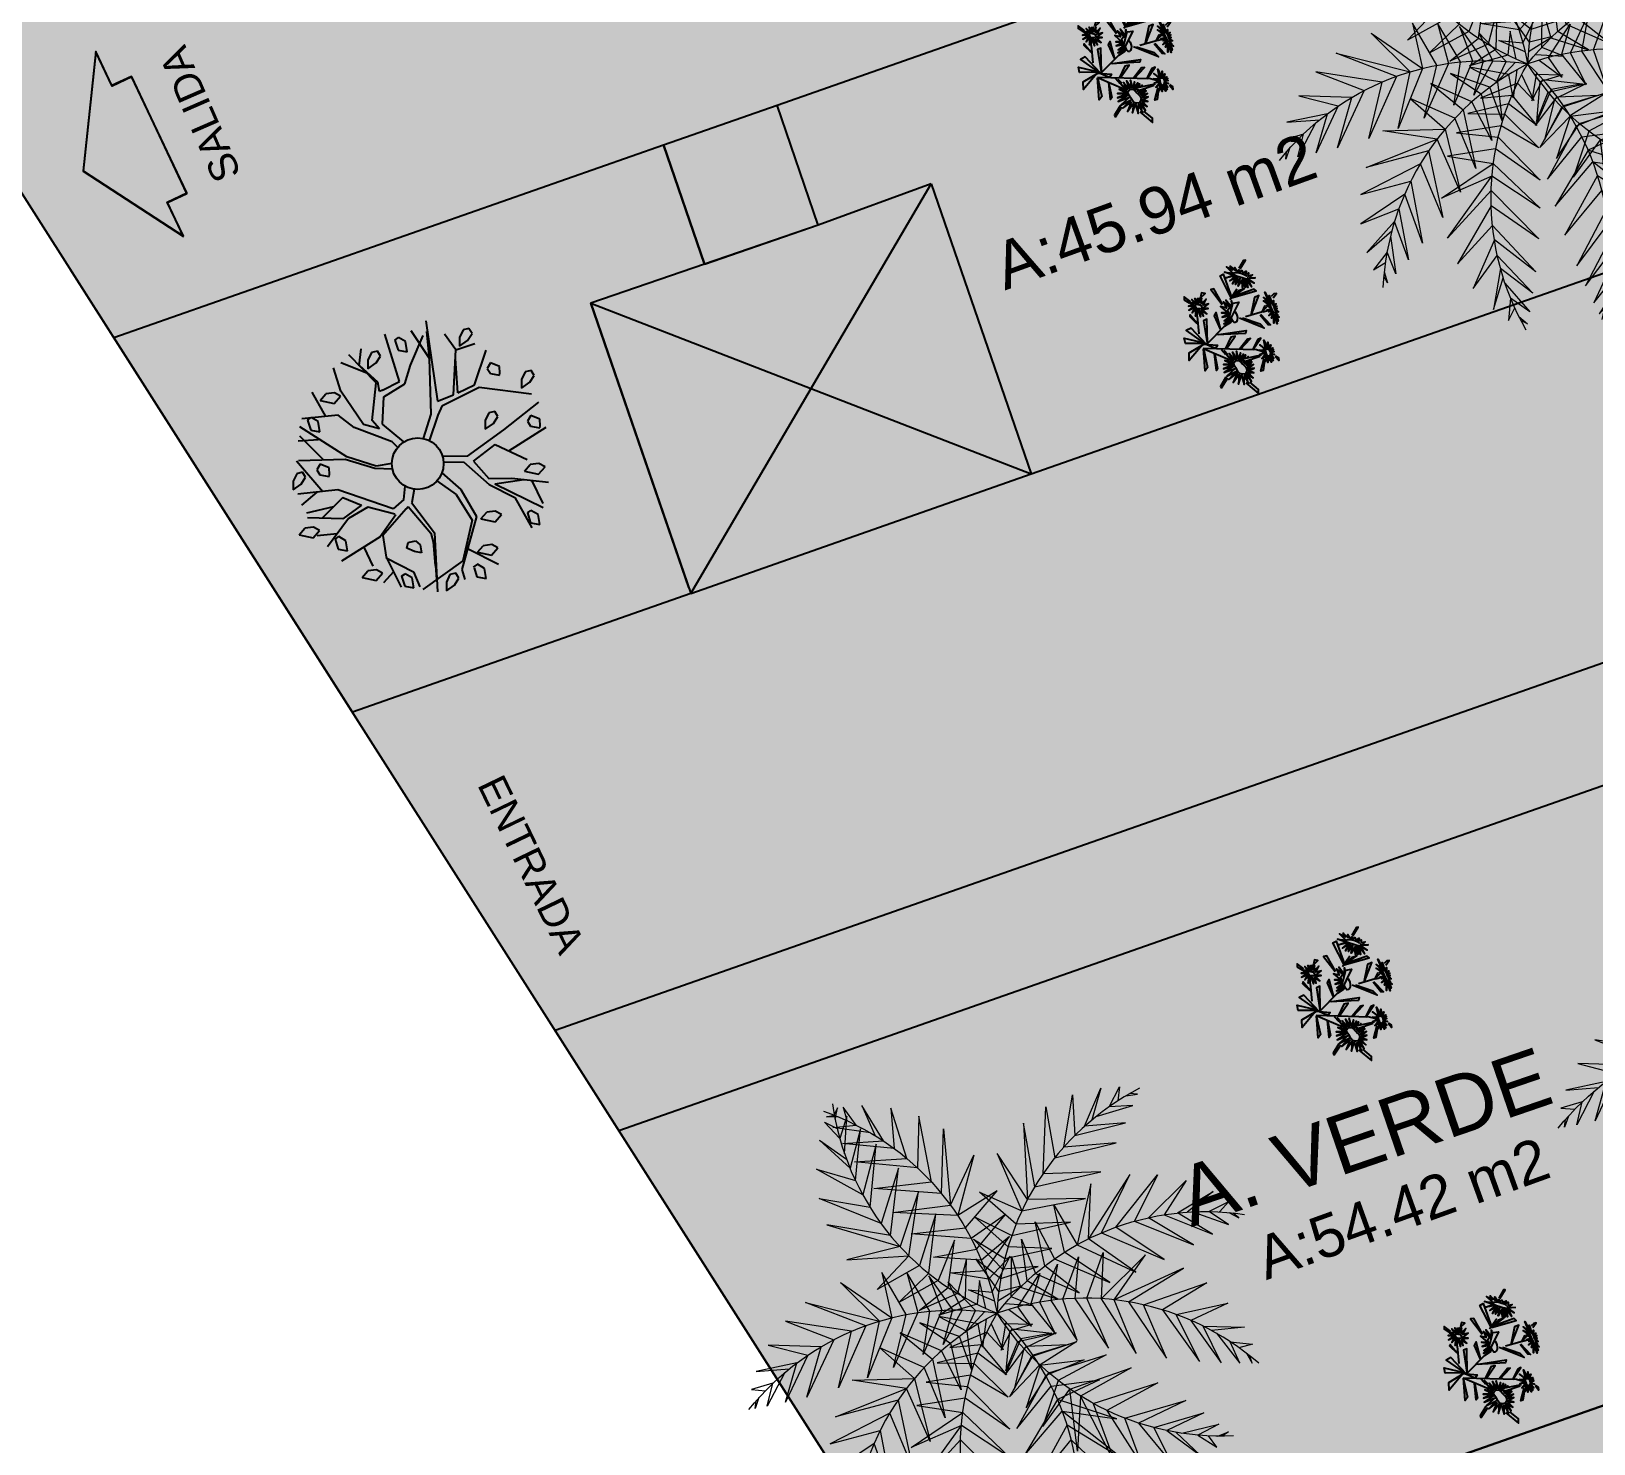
# Model space of a CAD drawing. Header units: millimetres. Extents: x 603733 to 1211550, y 1310999 to 2622648.
# Drawn here: x 605826.96 to 605839.96, y 1311083.47 to 1311095.22 of the extents above; entities that cross this region are included whole.
import ezdxf

# ---------------------------------------------------------------- set-up
doc = ezdxf.new("R2010")
doc.units = ezdxf.units.MM
for name, color, linetype in [('ANDENES-TITO', 2, 'Continuous'), ('ARBOLES', 102, 'Continuous'), ('FLORES', 7, 'Continuous'), ('MUEBLES', 1, 'Continuous'), ('PALME-1', 82, 'Continuous'), ('Q01 - CALLES', 127, 'Continuous')]:
    doc.layers.add(name, color=color, linetype=linetype)
doc.styles.add('B', font='arial.ttf', dxfattribs={"height": 0.0254})
doc.styles.get("Standard").update_dxf_attribs({"font": 'arial.ttf'})

# ---------------------------------------------------------------- blocks, each defined once
blk = doc.blocks.new('A$C48C97B70')
at = {"layer": 'PALME-1', "lineweight": 5}
for p, q in [((2.072, 6.54), (2.171, 6.533)), ((2.216, 6.497), (2.072, 6.54)), ((2.315, 6.6), (2.309, 6.418)), ((2.41, 6.325), (2.315, 6.6)), ((2.552, 6.547), (2.605, 6.122)), ((2.687, 6.026), (2.552, 6.547)), ((2.109, 6.384), (2.41, 6.325)), ((2.556, 6.176), (2.109, 6.384)), ((2.903, 6.407), (2.793, 5.89)), ((2.912, 5.72), (2.903, 6.407)), ((2.171, 6.148), (2.687, 6.026)), ((2.793, 5.89), (2.171, 6.148)), ((3.221, 6.198), (3.009, 5.561)), ((3.129, 5.334), (3.221, 6.198)), ((3.21, 5.152), (3.477, 5.948)), ((3.477, 5.948), (3.277, 4.976)), ((2.251, 5.877), (2.912, 5.72)), ((3.009, 5.561), (2.251, 5.877)), ((3.277, 4.976), (3.756, 5.506)), ((3.756, 5.506), (3.328, 4.818)), ((2.388, 5.472), (3.129, 5.334)), ((3.21, 5.152), (2.388, 5.472)), ((2.535, 5.1), (3.277, 4.976)), ((3.328, 4.818), (2.535, 5.1)), ((3.909, 4.977), (3.328, 4.818)), ((3.377, 4.635), (3.909, 4.977)), ((2.683, 4.767), (3.377, 4.635)), ((3.409, 4.484), (2.683, 4.767)), ((5.099, 4.709), (4.7, 4.004)), ((4.863, 4.035), (5.099, 4.709)), ((5.621, 4.675), (4.863, 4.035)), ((5.049, 4.06), (5.621, 4.675)), ((3.925, 4.65), (3.409, 4.484)), ((3.435, 4.33), (3.925, 4.65)), ((4.516, 3.959), (4.561, 4.59)), ((4.561, 4.59), (4.7, 4.004)), ((5.248, 4.076), (5.963, 4.571)), ((5.963, 4.571), (5.505, 4.079)), ((1.109, 4.315), (1.959, 3.803)), ((1.771, 3.798), (1.109, 4.315)), ((1.619, 4.431), (2.125, 3.798)), ((1.959, 3.803), (1.619, 4.431)), ((2.169, 4.399), (2.125, 3.798)), ((2.314, 3.783), (2.169, 4.399)), ((2.483, 4.305), (2.467, 3.763)), ((2.621, 3.736), (2.483, 4.305)), ((2.871, 4.392), (3.435, 4.33)), ((3.454, 4.176), (2.871, 4.392)), ((3.893, 4.364), (3.454, 4.176)), ((3.464, 4.032), (3.893, 4.364)), ((3.945, 3.747), (4.03, 4.282)), ((4.03, 4.282), (4.076, 3.806)), ((4.221, 3.864), (4.266, 4.448)), ((4.266, 4.448), (4.368, 3.915)), ((5.691, 4.07), (6.298, 4.391)), ((6.298, 4.391), (5.897, 4.047)), ((0.788, 4.157), (1.318, 3.745)), ((1.572, 3.782), (0.788, 4.157)), ((2.742, 4.179), (2.773, 3.702)), ((2.911, 3.665), (2.742, 4.179)), ((3.012, 4.138), (3.464, 4.032)), ((3.469, 3.911), (3.012, 4.138)), ((3.468, 3.739), (3.827, 4.113)), ((3.827, 4.113), (3.469, 3.911)), ((3.685, 3.61), (3.842, 4.104)), ((3.842, 4.104), (3.836, 3.693)), ((5.049, 4.06), (5.724, 3.492)), ((5.724, 3.492), (5.248, 4.076)), ((5.505, 4.079), (6.145, 3.565)), ((6.145, 3.565), (5.691, 4.07)), ((6.068, 4.019), (6.59, 4.15)), ((6.59, 4.15), (6.19, 3.993)), ((0.485, 3.926), (0.936, 3.651)), ((1.136, 3.706), (0.485, 3.926)), ((2.956, 4.034), (3.027, 3.628)), ((3.19, 3.57), (2.956, 4.034)), ((3.181, 3.857), (3.468, 3.739)), ((3.462, 3.617), (3.181, 3.857)), ((4.544, 3.399), (4.221, 3.864)), ((4.368, 3.915), (4.964, 3.413)), ((4.964, 3.413), (4.516, 3.959)), ((4.7, 4.004), (5.327, 3.442)), ((5.327, 3.442), (4.863, 4.035)), ((5.897, 4.047), (6.422, 3.625)), ((6.422, 3.625), (6.068, 4.019)), ((6.261, 3.976), (6.658, 3.683)), ((6.462, 3.919), (6.749, 3.967)), ((6.658, 3.683), (6.462, 3.919)), ((6.749, 3.967), (6.592, 3.874)), ((1.318, 3.745), (0.768, 3.135)), ((0.768, 3.135), (1.136, 3.706)), ((1.771, 3.798), (1.195, 3.13)), ((1.195, 3.13), (1.572, 3.782)), ((1.595, 3.144), (1.959, 3.803)), ((2.125, 3.798), (1.595, 3.144)), ((1.958, 3.173), (2.314, 3.783)), ((2.467, 3.763), (1.958, 3.173)), ((2.375, 3.225), (2.621, 3.736)), ((2.773, 3.702), (2.375, 3.225)), ((2.661, 3.273), (2.911, 3.665)), ((3.836, 3.693), (4.254, 3.401)), ((4.254, 3.401), (3.945, 3.747)), ((4.076, 3.806), (4.544, 3.399)), ((6.706, 3.831), (6.813, 3.725)), ((6.813, 3.725), (6.759, 3.809)), ((0.236, 3.642), (0.655, 3.551)), ((0.772, 3.596), (0.236, 3.642)), ((0.588, 3.523), (0.242, 3.171)), ((0.936, 3.651), (0.485, 3.15)), ((0.485, 3.15), (0.772, 3.596)), ((3.027, 3.628), (2.661, 3.273)), ((2.982, 3.339), (3.19, 3.57)), ((3.302, 3.524), (2.982, 3.339)), ((3.581, 3.546), (3.927, 3.415)), ((3.927, 3.415), (3.685, 3.61)), ((0.172, 3.309), (0.083, 3.188)), ((0.083, 3.188), (0.123, 3.278)), ((0.108, 3.437), (0.277, 3.37)), ((0.398, 3.434), (0.108, 3.437)), ((0.242, 3.171), (0.398, 3.434)), ((3.248, 3.258), (2.731, 3.212)), ((3.387, 2.981), (3.248, 3.258)), ((3.333, 3.347), (3.387, 2.981)), ((3.494, 3.304), (3.845, 3.186)), ((2.517, 3.065), (2.973, 2.919)), ((3.058, 3.034), (2.517, 3.065)), ((2.731, 3.212), (3.134, 3.129)), ((3.134, 3.129), (3.331, 2.658)), ((3.534, 3.189), (3.34, 2.708)), ((3.845, 3.186), (3.534, 3.189)), ((2.305, 2.87), (2.804, 2.657)), ((2.885, 2.79), (2.305, 2.87)), ((2.973, 2.919), (3.27, 2.374)), ((3.331, 2.658), (3.058, 3.034)), ((3.34, 2.708), (3.598, 3.029)), ((3.647, 2.918), (3.373, 2.451)), ((3.598, 3.029), (4.106, 2.989)), ((4.106, 2.989), (3.647, 2.918)), ((2.804, 2.657), (3.166, 1.967)), ((3.27, 2.374), (2.885, 2.79)), ((3.373, 2.451), (3.71, 2.789)), ((3.785, 2.652), (3.45, 2.173)), ((3.71, 2.789), (4.331, 2.805)), ((4.331, 2.805), (3.785, 2.652)), ((2.103, 2.613), (2.646, 2.352)), ((2.729, 2.522), (2.103, 2.613)), ((3.166, 1.967), (2.729, 2.522)), ((3.45, 2.173), (3.866, 2.519)), ((3.866, 2.519), (4.646, 2.527)), ((4.646, 2.527), (3.953, 2.391)), ((1.871, 2.113), (2.646, 2.352)), ((2.646, 2.352), (3.06, 1.619)), ((3.953, 2.391), (3.586, 1.876)), ((3.586, 1.876), (4.066, 2.239)), ((3.926, 1.441), (4.066, 2.239)), ((4.066, 2.239), (4.908, 2.274)), ((4.908, 2.274), (4.172, 2.112)), ((1.792, 1.596), (2.581, 2.199)), ((2.581, 2.199), (1.871, 2.113)), ((3.06, 1.619), (2.581, 2.199)), ((4.172, 2.112), (3.926, 1.441)), ((4.35, 1.136), (4.172, 2.112)), ((2.516, 2.023), (1.792, 1.596)), ((2.457, 1.832), (1.821, 1.24)), ((2.926, 1.242), (2.457, 1.832)), ((2.516, 2.023), (2.926, 1.242)), ((4.3, 1.974), (5.183, 1.983)), ((4.3, 1.974), (4.35, 1.136)), ((5.183, 1.983), (4.444, 1.835)), ((4.444, 1.835), (4.68, 0.999)), ((4.68, 0.999), (4.639, 1.669)), ((4.639, 1.669), (5.461, 1.659)), ((5.461, 1.659), (4.789, 1.558)), ((1.821, 1.24), (2.399, 1.582)), ((2.399, 1.582), (2.764, 0.846)), ((4.789, 1.558), (5.053, 0.924)), ((5.053, 0.924), (4.963, 1.444)), ((4.963, 1.444), (5.636, 1.437)), ((5.636, 1.437), (5.112, 1.358)), ((2.369, 1.398), (1.925, 0.874)), ((2.764, 0.846), (2.369, 1.398)), ((5.112, 1.358), (5.431, 0.925)), ((5.431, 0.925), (5.223, 1.3)), ((5.289, 1.268), (5.782, 1.241)), ((5.782, 1.241), (5.48, 1.184)), ((1.925, 0.874), (2.347, 1.192)), ((2.338, 1.019), (2.097, 0.538)), ((2.647, 0.589), (2.338, 1.019)), ((2.347, 1.192), (2.647, 0.589)), ((5.48, 1.184), (5.67, 0.964)), ((5.67, 0.964), (5.609, 1.136)), ((5.724, 1.097), (5.874, 1.11)), ((5.874, 1.11), (5.78, 1.08)), ((2.097, 0.538), (2.337, 0.894)), ((2.338, 0.821), (2.539, 0.37)), ((2.351, 0.612), (2.242, 0.343)), ((2.539, 0.37), (2.351, 0.612)), ((2.242, 0.343), (2.366, 0.476)), ((2.384, 0.355), (2.464, 0.229)), ((2.464, 0.229), (2.394, 0.298))]:
    blk.add_line(p, q, dxfattribs=at)
for points in [[(2.17, 6.478), (2.241, 6.61), (2.176, 6.535)], [(2.155, 6.219), (2.027, 6.48), (2.16, 6.356)], [(2.156, 6.01), (2.325, 6.474), (2.155, 6.219)], [(2.17, 5.812), (1.897, 6.276), (2.16, 5.937)], [(2.191, 5.641), (2.448, 6.263), (2.17, 5.812)], [(2.227, 5.436), (1.748, 5.928), (2.191, 5.641)], [(2.271, 5.255), (2.584, 6.015), (2.227, 5.436)], [(4.907, 5.267), (5.211, 5.884), (5.087, 5.37)], [(4.393, 4.884), (4.496, 5.717), (4.256, 4.754)], [(4.545, 5.014), (4.834, 5.833), (4.75, 5.166)], [(5.242, 5.447), (5.588, 5.859), (5.357, 5.498)], [(5.621, 5.597), (5.824, 5.804), (5.752, 5.637)], [(5.87, 5.669), (6.018, 5.646), (5.926, 5.682)], [(2.346, 5.01), (1.67, 5.556), (2.271, 5.255)], [(2.418, 4.824), (2.773, 5.631), (2.346, 5.01)], [(5.424, 5.526), (5.918, 5.521), (5.621, 5.597)], [(4.256, 4.754), (4.053, 5.439), (4.142, 4.634)], [(5.087, 5.37), (5.76, 5.335), (5.242, 5.447)], [(2.418, 4.824), (1.666, 5.198), (2.495, 4.652)], [(2.57, 4.504), (2.932, 5.265), (2.495, 4.652)], [(4.75, 5.166), (5.571, 5.125), (4.907, 5.267)], [(2.749, 4.211), (3.062, 4.925), (2.665, 4.34)], [(4.019, 4.489), (3.686, 5.027), (4.142, 4.634)], [(4.393, 4.884), (5.273, 4.819), (4.545, 5.014)], [(2.495, 4.652), (1.781, 4.688), (2.57, 4.504)], [(3.836, 4.239), (3.531, 4.739), (3.925, 4.367)], [(4.142, 4.634), (4.98, 4.546), (4.256, 4.754)], [(2.665, 4.34), (2.047, 4.205), (2.57, 4.504)], [(2.936, 3.961), (3.195, 4.526), (2.84, 4.084)], [(3.681, 3.983), (3.437, 4.467), (3.752, 4.108)], [(3.925, 4.367), (4.703, 4.31), (4.019, 4.489)], [(2.84, 4.084), (2.267, 3.963), (2.749, 4.211)], [(3.112, 3.763), (3.275, 4.247), (3.03, 3.852)], [(3.551, 3.72), (3.388, 4.212), (3.624, 3.876)], [(3.752, 4.108), (4.371, 4.052), (3.836, 4.239)], [(3.03, 3.852), (2.492, 3.783), (2.936, 3.961)], [(3.325, 3.56), (3.354, 3.929), (3.235, 3.642)], [(3.624, 3.876), (4.134, 3.884), (3.681, 3.983)], [(3.235, 3.642), (2.716, 3.653), (3.112, 3.763)], [(3.504, 3.607), (3.861, 3.703), (3.551, 3.72)], [(3.73, 3.458), (4.128, 3.79), (3.902, 3.447)], [(4.023, 3.434), (4.383, 3.838), (4.165, 3.413)], [(4.318, 3.383), (4.671, 3.85), (4.469, 3.347)], [(4.618, 3.304), (4.996, 3.811), (4.797, 3.243)], [(2.338, 3.057), (1.86, 3.471), (2.176, 2.959)], [(2.614, 3.199), (2.169, 3.579), (2.474, 3.131)], [(2.892, 3.311), (2.453, 3.629), (2.757, 3.26)], [(3.173, 3.397), (2.712, 3.637), (3.007, 3.35)], [(3.608, 3.461), (3.828, 3.163), (3.73, 3.458)], [(4.951, 3.181), (5.513, 3.622), (4.797, 3.243)], [(2.757, 3.26), (2.714, 2.641), (2.614, 3.199)], [(3.007, 3.35), (2.918, 2.847), (2.892, 3.311)], [(3.291, 3.426), (3.14, 3.089), (3.173, 3.397)], [(3.524, 3.316), (3.359, 2.985), (3.577, 3.207)], [(3.902, 3.447), (4.096, 2.975), (4.023, 3.434)], [(4.165, 3.413), (4.34, 2.817), (4.318, 3.383)], [(4.469, 3.347), (4.701, 2.603), (4.618, 3.304)], [(5.122, 3.102), (5.935, 3.312), (4.951, 3.181)], [(2.039, 2.865), (1.395, 3.175), (2.176, 2.959)], [(2.474, 3.131), (2.407, 2.354), (2.338, 3.057)], [(3.645, 3.048), (3.314, 2.661), (3.689, 2.935)], [(3.577, 3.207), (4.054, 3.003), (3.645, 3.048)], [(4.797, 3.243), (5.023, 2.432), (4.951, 3.181)], [(5.122, 3.102), (5.384, 2.259), (5.298, 3.008)], [(1.889, 2.751), (1.05, 2.782), (2.039, 2.865)], [(2.176, 2.959), (2.13, 2.118), (2.039, 2.865)], [(3.689, 2.935), (4.213, 2.799), (3.735, 2.799)], [(5.298, 3.008), (6.166, 3.04), (5.516, 2.873)], [(5.516, 2.873), (5.778, 2.094), (5.667, 2.764)], [(1.889, 2.751), (1.814, 1.872), (1.737, 2.622)], [(3.735, 2.799), (3.284, 2.372), (3.778, 2.649)], [(3.778, 2.649), (4.355, 2.548), (3.815, 2.498)], [(5.667, 2.764), (6.352, 2.708), (5.829, 2.634)], [(1.737, 2.622), (0.883, 2.467), (1.554, 2.443)], [(1.554, 2.443), (1.465, 1.626), (1.429, 2.305)], [(3.815, 2.498), (3.259, 1.952), (3.845, 2.347)], [(5.829, 2.634), (6.043, 1.995), (5.957, 2.518)], [(5.957, 2.518), (6.468, 2.348), (6.047, 2.431)], [(1.429, 2.305), (0.772, 2.102), (1.299, 2.143)], [(3.845, 2.347), (4.468, 2.241), (3.872, 2.159)], [(6.097, 2.378), (6.274, 1.917), (6.236, 2.221)], [(1.299, 2.143), (1.227, 1.473), (1.198, 2.002)], [(3.872, 2.159), (3.253, 1.588), (3.887, 1.994)], [(3.887, 1.994), (4.536, 1.694), (3.872, 2.159)], [(6.236, 2.221), (6.503, 2.108), (6.321, 2.114)], [(1.198, 2.002), (0.737, 1.726), (1.13, 1.897)], [(1.092, 1.835), (1.018, 1.347), (0.99, 1.652)], [(3.895, 1.806), (4.452, 1.178), (3.887, 1.994)], [(6.394, 2.016), (6.426, 1.87), (6.427, 1.969)], [(0.99, 1.652), (0.753, 1.484), (0.93, 1.529)], [(3.895, 1.806), (3.264, 1.188), (3.891, 1.606)], [(3.891, 1.606), (4.315, 0.848), (3.87, 1.351)], [(0.88, 1.418), (0.879, 1.268), (0.858, 1.364)], [(3.87, 1.351), (3.296, 0.762), (3.843, 1.166)], [(3.843, 1.166), (4.104, 0.531), (3.8, 0.963)], [(3.8, 0.963), (3.329, 0.481), (3.756, 0.796)], [(3.756, 0.796), (3.836, 0.264), (3.718, 0.676)], [(3.694, 0.607), (3.365, 0.24), (3.618, 0.413)], [(3.618, 0.413), (3.639, 0.123), (3.562, 0.288)], [(3.507, 0.179), (3.392, 0.083), (3.48, 0.128)]]:
    blk.add_lwpolyline(points, dxfattribs=at)
for centre, start, end in [((5.589, 6.144), 171.0105, 231.4464), ((6.694, 2.334), 100.4762, 160.9122), ((4.041, 0.074), 99.9493, 160.3853), ((0.46, 1.763), 329.1163, 29.5523), ((3.594, 0.025), 32.0006, 92.4366)]:
    blk.add_arc(centre, 3.435, start, end, dxfattribs=at)
at = {"layer": 'PALME-1', "lineweight": 5, "extrusion": (0, 0, -1)}
for centre, major_axis, start_param, end_param in [((0.035, 3.843), (2.429, 2.429), -0.156897, 0.89791), ((5.421, 0.645), (-2.429, 2.429), 0.173647, 1.228454), ((1.947, 0.368), (-2.429, 2.429), 0.182844, 1.237651), ((5.771, 0.927), (2.429, 2.429), 3.700109, 4.754916), ((6.759, 4.372), (-2.429, 2.429), 4.173367, 5.228174)]:
    blk.add_ellipse(centre, major_axis=major_axis, ratio=1, start_param=start_param, end_param=end_param, dxfattribs=at)
blk = doc.blocks.new('p_arbol04')
at = {"layer": 'ARBOLES'}
for p, q in [((-0.623, 1.751), (-0.408, 2.362)), ((0.051, 1.875), (0.346, 2.362)), ((0.761, 1.696), (0.543, 2.316)), ((0.739, 1.388), (0.805, 2.293)), ((-1.138, 1.515), (-1.476, 1.85)), ((-1.41, 1.113), (-1.364, 1.898)), ((-1.003, 0.765), (-1.206, 2.042)), ((-0.408, 1.55), (-1.03, 2.13)), ((-0.178, 0.97), (0.051, 1.875)), ((0.772, 1.945), (1.1, 2.177)), ((0.778, 1.371), (0.783, 1.942)), ((1.121, 1.006), (1.721, 1.988)), ((-1.98, 0.646), (-1.849, 1.574)), ((-1.07, 0.749), (-1.815, 1.547)), ((-0.375, 1.086), (-0.408, 1.55)), ((2.581, 1.481), (1.362, 0.043)), ((1.984, 0.831), (2.181, 1.574)), ((0.018, 0.878), (0.739, 1.388)), ((0.636, 1.196), (0.778, 1.371)), ((0.704, 1.166), (0.636, 1.196)), ((0.708, 1.165), (1.121, 1.006)), ((1.571, 1.059), (2.283, 1.298)), ((1.984, 0.831), (2.41, 1.295)), ((-2.079, 0.738), (-2.537, 0.808)), ((-1.718, 0.414), (-2.406, 1.04)), ((-0.777, 0.094), (-1.07, 0.749)), ((-0.71, 0.11), (-1.003, 0.765)), ((-0.047, 0.205), (-0.375, 1.086)), ((-0.014, 0.623), (-0.178, 0.97)), ((-0.014, 0.623), (0.018, 0.878)), ((0.117, 0.646), (0.608, 1.04)), ((0.608, 1.04), (1.158, 0.873)), ((1.034, -0.05), (1.984, 0.831)), ((1.158, 0.873), (1.571, 1.059)), ((2.541, 0.507), (2.64, 0.947)), ((-2.144, -0.12), (-2.668, 0.507)), ((-2.077, 0.227), (-2.603, 0.599)), ((-1.194, -0.839), (-1.718, 0.414)), ((0.136, -0.002), (0.117, 0.646)), ((1.722, -0.143), (2.541, 0.507)), ((1.82, -0.189), (2.383, 0.381)), ((2.541, 0.507), (2.934, 0.275)), ((-2.489, -0.25), (-2.832, 0.066)), ((-1.768, 0.206), (-2.439, 0.251)), ((-1.768, 0.206), (-1.62, -0.236)), ((-0.515, -0.225), (-0.777, 0.094)), ((-0.425, -0.127), (-0.71, 0.11)), ((-0.057, 0.021), (-0.047, 0.205)), ((1.362, 0.043), (1.722, -0.143)), ((-2.046, -0.213), (-2.865, -0.282)), ((-1.62, -0.236), (-2.144, -0.12)), ((-1.554, -0.375), (-2.046, -0.213)), ((0.496, -0.29), (1.034, -0.05)), ((0.551, -0.431), (1.132, -0.189)), ((1.132, -0.189), (1.362, -0.12)), ((1.362, -0.12), (2.246, -0.468)), ((1.82, -0.189), (2.214, -0.352)), ((2.214, -0.352), (3, -0.027)), ((-1.259, -0.955), (-1.554, -0.375)), ((-0.866, -0.885), (-0.616, -0.706)), ((2.246, -0.468), (2.934, -1.488)), ((-1.882, -1.048), (-2.898, -0.746)), ((-2.313, -0.92), (-2.505, -1.372)), ((-1.816, -1.071), (-2.144, -1.465)), ((-1.259, -0.978), (-1.882, -1.048)), ((-0.995, -1.071), (-1.816, -1.071)), ((-0.866, -0.885), (-1.194, -0.839)), ((-0.925, -1.07), (-1.039, -1.872)), ((-0.995, -1.07), (-0.925, -1.07)), ((-0.803, -1.07), (-0.978, -1.928)), ((-0.803, -1.071), (-0.801, -1.071)), ((-0.53, -0.911), (-0.801, -1.071)), ((0.394, -1.003), (0.706, -1.349)), ((0.866, -1.332), (0.474, -0.903)), ((-0.036, -1.178), (0.018, -1.72)), ((0.182, -1.14), (0.182, -1.72)), ((0.706, -1.349), (0.706, -2.138)), ((0.866, -1.332), (1.886, -1.558)), ((-2.287, -1.813), (-2.636, -1.813)), ((-2.144, -1.465), (-2.439, -2.184)), ((-2.153, -1.476), (-1.98, -2.161)), ((0.018, -1.72), (-0.178, -2.393)), ((0.182, -1.72), (-0.047, -2.416)), ((0.87, -1.512), (0.805, -2.045)), ((0.87, -1.512), (1.493, -1.628)), ((1.493, -1.628), (1.722, -2.416)), ((1.886, -1.558), (2.902, -1.744)), ((-1.98, -2.161), (-2.144, -2.509)), ((-0.978, -1.928), (-1.955, -2.892)), ((-1.152, -2.045), (-1.536, -2.447)), ((-1.039, -1.872), (-1.152, -2.045)), ((0.706, -2.138), (0.87, -2.787)), ((0.805, -2.045), (1.165, -2.44)), ((1.591, -1.966), (2.574, -2.254)), ((-1.525, -2.442), (-1.759, -2.685)), ((-0.047, -2.416), (-1.194, -2.973)), ((-0.178, -2.393), (-1.03, -2.857)), ((0.805, -2.231), (1.132, -3.437)), ((0.805, -2.231), (1.328, -2.67)), ((1.165, -2.44), (1.657, -3.135)), ((-1.03, -2.857), (-2.144, -2.602)), ((-0.735, -2.764), (-0.539, -3.53)), ((0.87, -2.787), (0.608, -3.553)), ((1.427, -2.811), (1.198, -3.367))]:
    blk.add_line(p, q, dxfattribs=at)
at = {"layer": 'ARBOLES', "color": 1}
for p, q in [((-0.965, 2.011), (-1.091, 1.802)), ((-0.965, 2.011), (-0.866, 1.988)), ((-0.829, 1.802), (-0.866, 1.988)), ((-0.431, 2.094), (-0.267, 1.802)), ((-0.431, 2.094), (-0.229, 2.094)), ((-0.079, 1.961), (-0.229, 2.094)), ((-0.042, 1.802), (-0.079, 1.961)), ((1.008, 1.882), (0.858, 1.749)), ((1.196, 1.935), (1.008, 1.882)), ((1.308, 1.855), (1.196, 1.935)), ((1.271, 1.722), (1.308, 1.855)), ((-1.091, 1.802), (-0.979, 1.616)), ((-0.979, 1.616), (-0.829, 1.802)), ((-0.267, 1.802), (-0.042, 1.802)), ((0.858, 1.749), (1.083, 1.696)), ((1.083, 1.696), (1.271, 1.722)), ((1.772, 1.719), (1.646, 1.51)), ((1.646, 1.51), (1.758, 1.324)), ((1.758, 1.324), (1.908, 1.51)), ((1.772, 1.719), (1.87, 1.696)), ((1.908, 1.51), (1.87, 1.696)), ((-2.254, 1.324), (-2.404, 1.191)), ((-2.404, 1.191), (-2.179, 1.138)), ((-2.066, 1.377), (-2.254, 1.324)), ((-2.179, 1.138), (-1.991, 1.165)), ((-1.954, 1.298), (-2.066, 1.377)), ((-1.991, 1.165), (-1.954, 1.298)), ((-1.541, 1.112), (-1.691, 1.085)), ((-1.466, 0.899), (-1.541, 1.112)), ((-1.691, 1.085), (-1.729, 0.953)), ((-1.729, 0.953), (-1.616, 0.767)), ((-1.616, 0.767), (-1.579, 0.793)), ((-1.579, 0.793), (-1.466, 0.899)), ((-3.093, 0.395), (-2.928, 0.103)), ((-3.093, 0.395), (-2.891, 0.395)), ((-2.741, 0.262), (-2.891, 0.395)), ((2.808, 0.634), (2.658, 0.501)), ((2.658, 0.501), (2.883, 0.448)), ((2.995, 0.687), (2.808, 0.634)), ((2.883, 0.448), (3.07, 0.475)), ((3.108, 0.608), (2.995, 0.687)), ((3.07, 0.475), (3.108, 0.608)), ((-2.928, 0.103), (-2.703, 0.103)), ((-2.703, 0.103), (-2.741, 0.262)), ((-2.614, -0.298), (-2.741, -0.507)), ((-2.614, -0.298), (-2.516, -0.322)), ((-2.479, -0.507), (-2.516, -0.322)), ((2.695, -0.322), (2.658, -0.454)), ((2.845, -0.295), (2.695, -0.322)), ((2.92, -0.507), (2.845, -0.295)), ((-2.741, -0.507), (-2.628, -0.693)), ((-2.628, -0.693), (-2.479, -0.507)), ((2.658, -0.454), (2.77, -0.64)), ((2.77, -0.64), (2.808, -0.613)), ((2.808, -0.613), (2.92, -0.507)), ((1.945, -1.038), (1.758, -1.091)), ((2.058, -1.118), (1.945, -1.038)), ((3.22, -1.038), (3.033, -1.091)), ((3.333, -1.118), (3.22, -1.038)), ((-2.868, -1.357), (-2.703, -1.649)), ((-2.868, -1.357), (-2.666, -1.357)), ((-2.516, -1.489), (-2.666, -1.357)), ((1.758, -1.091), (1.608, -1.224)), ((1.608, -1.224), (1.833, -1.277)), ((1.833, -1.277), (2.02, -1.251)), ((2.02, -1.251), (2.058, -1.118)), ((3.033, -1.091), (2.883, -1.224)), ((2.883, -1.224), (3.108, -1.277)), ((3.108, -1.277), (3.295, -1.251)), ((3.295, -1.251), (3.333, -1.118)), ((-2.703, -1.649), (-2.479, -1.649)), ((-2.479, -1.649), (-2.516, -1.489)), ((-1.669, -1.683), (-1.552, -1.621)), ((-1.61, -1.869), (-1.669, -1.683)), ((-1.552, -1.621), (-1.406, -1.724)), ((-1.406, -1.724), (-1.406, -1.869)), ((2.545, -1.808), (2.395, -1.834)), ((2.62, -2.02), (2.545, -1.808)), ((-2.239, -2.024), (-2.366, -2.233)), ((-2.239, -2.024), (-2.141, -2.047)), ((-2.104, -2.233), (-2.141, -2.047)), ((-1.523, -2.014), (-1.61, -1.869)), ((-1.406, -1.869), (-1.523, -2.014)), ((2.395, -1.834), (2.358, -1.967)), ((2.358, -1.967), (2.47, -2.153)), ((2.47, -2.153), (2.508, -2.126)), ((2.508, -2.126), (2.62, -2.02)), ((-2.366, -2.233), (-2.254, -2.418)), ((-2.254, -2.418), (-2.104, -2.233)), ((-0.019, -2.525), (0.146, -2.817)), ((-0.019, -2.525), (0.183, -2.525)), ((0.333, -2.657), (0.183, -2.525)), ((-1.654, -2.896), (-1.804, -3.029)), ((-1.466, -2.843), (-1.654, -2.896)), ((-1.354, -2.923), (-1.466, -2.843)), ((0.146, -2.817), (0.371, -2.817)), ((0.371, -2.817), (0.333, -2.657)), ((1.481, -2.551), (1.646, -2.843)), ((1.481, -2.551), (1.683, -2.551)), ((1.646, -2.843), (1.87, -2.843)), ((1.833, -2.684), (1.683, -2.551)), ((1.87, -2.843), (1.833, -2.684)), ((-1.804, -3.029), (-1.579, -3.082)), ((-1.579, -3.082), (-1.391, -3.055)), ((-1.391, -3.055), (-1.354, -2.923)), ((-1.194, -2.973), (-1.325, -3.182)), ((-0.979, -3.162), (-1.091, -3.347)), ((-0.866, -3.162), (-0.979, -3.135)), ((-0.829, -3.347), (-0.866, -3.162)), ((-0.656, -2.976), (-0.491, -3.268)), ((-0.656, -2.976), (-0.454, -2.976)), ((-0.304, -3.109), (-0.454, -2.976)), ((-0.267, -3.268), (-0.304, -3.109)), ((0.797, -3.245), (0.671, -3.454)), ((0.797, -3.245), (0.896, -3.268)), ((-1.091, -3.347), (-0.979, -3.533)), ((-0.979, -3.533), (-0.829, -3.347)), ((-0.491, -3.268), (-0.267, -3.268)), ((0.671, -3.454), (0.783, -3.639)), ((0.783, -3.639), (0.933, -3.454)), ((0.933, -3.454), (0.896, -3.268))]:
    blk.add_line(p, q, dxfattribs=at)
at = {"layer": 'ARBOLES'}
blk.add_circle((-0.03, -0.578), 0.6, dxfattribs=at)
blk = doc.blocks.new('FLORES-1')
at = {"color": 86, "linetype": 'Continuous'}
for p, q in [((0.0502, 0.3848), (0.0451, 0.4218)), ((0.05, 0.3824), (0.0606, 0.2806)), ((0.0541, 0.3853), (0.0678, 0.4185)), ((-0.1586, 0.1554), (-0.182, 0.2829)), ((0.2296, 0.2941), (0.188, 0.2313)), ((-0.188, 0.2719), (-0.1829, 0.1807)), ((-0.1829, 0.1807), (-0.1586, 0.1554)), ((-0.1406, 0.0986), (-0.0275, -0.0132)), ((-0.0736, 0.0879), (-0.1048, 0.1009)), ((0.0557, 0.1455), (-0.0023, 0.0095)), ((-0.0638, 0.0765), (-0.1013, 0.0899)), ((0.1682, 0.0169), (0.0701, -0.0123)), ((0.1682, 0.0169), (0.1963, 0.029))]:
    blk.add_line(p, q, dxfattribs=at)
at = {"color": 1, "linetype": 'Continuous'}
for p, q in [((0.0557, 0.1455), (0.0644, 0.1919)), ((0.0694, 0.1775), (0.0686, 0.1992)), ((-0.1826, 0.183), (-0.1963, 0.1686))]:
    blk.add_line(p, q, dxfattribs=at)
for points in [[(0.0843, 0.4415), (0.1519, 0.4398), (0.0851, 0.4466), (0.1237, 0.4554), (0.0719, 0.4528), (0.087, 0.4679), (0.0598, 0.4564), (0.0644, 0.4745), (0.0512, 0.4555), (0.05, 0.4737), (0.0445, 0.4574), (0.0356, 0.4701), (0.04, 0.4568), (0.023, 0.465), (0.0327, 0.4567), (0.0146, 0.4695), (0.017, 0.4544), (-0.0006, 0.459), (0.0112, 0.4507), (-0.0168, 0.4622), (-0.0012, 0.4499), (-0.0353, 0.4479), (-0.0044, 0.4423), (-0.0473, 0.4368), (0.006, 0.4404), (-0.0372, 0.4185), (0.0161, 0.4395), (-0.0041, 0.418), (0.022, 0.4431), (0.0165, 0.4087), (0.0327, 0.4423), (0.0357, 0.4179), (0.0416, 0.4419), (0.0499, 0.4103), (0.0484, 0.4411), (0.0759, 0.4171), (0.0647, 0.4387), (0.107, 0.4117), (0.074, 0.4402), (0.1266, 0.4197), (0.0889, 0.442)], [(0.2705, 0.347), (0.2429, 0.3072), (0.2804, 0.3342), (0.258, 0.2969), (0.2888, 0.3243), (0.2683, 0.2818), (0.2943, 0.3159), (0.2899, 0.2732), (0.3048, 0.3151), (0.317, 0.2581), (0.3149, 0.3043), (0.3503, 0.2646), (0.3266, 0.3073), (0.374, 0.2869), (0.3444, 0.3131), (0.3691, 0.3087), (0.3321, 0.326), (0.3524, 0.3303), (0.3238, 0.3359), (0.3306, 0.3472), (0.3157, 0.3464), (0.3194, 0.3623), (0.3036, 0.3618), (0.3063, 0.3841), (0.2932, 0.3733), (0.2935, 0.3922), (0.2785, 0.386), (0.2734, 0.4095), (0.2648, 0.3865), (0.2506, 0.4189), (0.2619, 0.3767), (0.2239, 0.4012), (0.2586, 0.3747), (0.2101, 0.3785), (0.2587, 0.3667), (0.2151, 0.3566), (0.2677, 0.3578), (0.2203, 0.3415), (0.2706, 0.3509), (0.2261, 0.3288), (0.2657, 0.3408)], [(-0.1567, 0.3184), (-0.1074, 0.3267), (-0.1607, 0.3288), (-0.1278, 0.3455), (-0.1627, 0.3351), (-0.1477, 0.3554), (-0.1674, 0.3382), (-0.1687, 0.3597), (-0.1757, 0.3388), (-0.1799, 0.3602), (-0.1812, 0.3378), (-0.1913, 0.3587), (-0.1918, 0.3359), (-0.209, 0.3539), (-0.1996, 0.3356), (-0.227, 0.3423), (-0.2093, 0.3278), (-0.2388, 0.3327), (-0.212, 0.3203), (-0.2443, 0.321), (-0.2086, 0.3167), (-0.2379, 0.3007), (-0.2016, 0.3168), (-0.2278, 0.2858), (-0.1944, 0.3107), (-0.202, 0.2765), (-0.1824, 0.3103), (-0.1757, 0.2753), (-0.1731, 0.3099), (-0.1516, 0.2824), (-0.1631, 0.3203), (-0.1228, 0.2957), (-0.1609, 0.3149)], [(-0.1607, 0.1698), (-0.138, 0.1872), (-0.1604, 0.1558), (-0.1247, 0.1726), (-0.1531, 0.1491), (-0.1072, 0.154), (-0.1492, 0.1403), (-0.1024, 0.1312), (-0.1509, 0.1284), (-0.1042, 0.1101), (-0.1514, 0.1155), (-0.105, 0.094), (-0.1592, 0.1105), (-0.1311, 0.0716), (-0.1697, 0.1079), (-0.1511, 0.054), (-0.1729, 0.1052), (-0.1736, 0.0451), (-0.1819, 0.1072), (-0.1961, 0.0402), (-0.1976, 0.1101), (-0.2207, 0.0464), (-0.2153, 0.1099), (-0.2431, 0.0509), (-0.2278, 0.1094), (-0.2696, 0.068), (-0.2383, 0.119), (-0.2896, 0.093), (-0.2478, 0.1287), (-0.3048, 0.1231), (-0.2566, 0.1442), (-0.3106, 0.1479), (-0.2569, 0.1533), (-0.3042, 0.1688), (-0.2526, 0.161), (-0.2874, 0.186), (-0.2476, 0.1704), (-0.2621, 0.2015), (-0.24, 0.1757), (-0.2373, 0.2132), (-0.23, 0.1793), (-0.2172, 0.2174), (-0.2181, 0.1762), (-0.1992, 0.2152), (-0.2046, 0.1778), (-0.1877, 0.2147), (-0.195, 0.1735)], [(-0.1663, 0.1964), (-0.1605, 0.2062), (-0.1667, 0.1997)], [(-0.1612, 0.1755), (-0.1468, 0.1952), (-0.1625, 0.1833)], [(0.0808, 0.1925), (0.0819, 0.1987), (0.0829, 0.1953)], [(0.0989, 0.1949), (0.0859, 0.1538), (0.0846, 0.1845)], [(0.1492, 0.2314), (0.1787, 0.2393), (0.1468, 0.2235), (0.194, 0.2102), (0.1441, 0.2166), (0.1902, 0.1927), (0.1504, 0.1953), (0.1705, 0.1668), (0.1205, 0.1923), (0.135, 0.1586), (0.1116, 0.1996), (0.1105, 0.1521), (0.1011, 0.1965)], [(-0.1774, 0.1722), (-0.1831, 0.1679), (-0.1789, 0.175)], [(-0.1686, 0.1637), (-0.1716, 0.1614), (-0.1688, 0.1652)], [(0.0795, 0.1808), (0.0705, 0.1454), (0.0695, 0.1728)], [(0.2251, 0.0688), (0.2578, 0.0818), (0.2366, 0.0651), (0.2641, 0.0686), (0.2369, 0.0559), (0.2658, 0.0585), (0.2374, 0.0503), (0.2722, 0.0453), (0.2428, 0.0399), (0.2731, 0.0265), (0.2453, 0.0346), (0.2572, 0.0057), (0.2363, 0.0279), (0.2446, -0.0073), (0.2325, 0.0247), (0.2219, -0.0147), (0.2242, 0.0234), (0.1999, -0.0024), (0.2114, 0.0242), (0.1755, 0.0088), (0.2059, 0.0343), (0.1592, 0.0344), (0.1972, 0.0431), (0.1573, 0.0521), (0.1918, 0.054), (0.1626, 0.0769), (0.1957, 0.0626), (0.188, 0.0948), (0.2015, 0.068), (0.2133, 0.1063), (0.2175, 0.0747), (0.2437, 0.1038), (0.2292, 0.0666)]]:
    blk.add_lwpolyline(points, dxfattribs=at)
at = {"color": 86, "linetype": 'Continuous'}
for points in [[(0.1019, 0.4713), (0.1197, 0.4991), (0.1224, 0.4846), (0.1144, 0.4639)], [(-0.2168, 0.3557), (-0.2345, 0.3682), (-0.251, 0.3638), (-0.2232, 0.3548)], [(0.0406, 0.3673), (-0.0394, 0.3981), (-0.0323, 0.385), (0.0375, 0.3635)], [(0.0784, 0.4101), (0.0532, 0.3819)], [(0.0598, 0.3181), (0.146, 0.3992), (0.1457, 0.372), (0.0557, 0.3118)], [(0.1944, 0.245), (0.1778, 0.3949), (0.1918, 0.3884), (0.1979, 0.2569), (0.2165, 0.334), (0.2175, 0.2994), (0.2033, 0.2593)], [(0.333, 0.3555), (0.3684, 0.4043), (0.3714, 0.3931), (0.3378, 0.3497)], [(-0.2187, 0.2869), (-0.2704, 0.2564), (-0.2691, 0.243), (-0.2082, 0.2891)], [(-0.1698, 0.2986), (-0.1444, 0.2663), (-0.019, -0.0199)], [(-0.1364, 0.2468), (-0.0897, 0.3165), (-0.0903, 0.2963), (-0.1319, 0.2481)], [(0.0616, 0.261), (-0.0092, 0.3439), (-0.0421, 0.3569), (0.0672, 0.2438)], [(-0.2997, 0.1349), (-0.3853, 0.1809), (-0.3629, 0.1903), (-0.3052, 0.1589)], [(-0.1044, 0.1805), (-0.0691, 0.2582), (-0.0648, 0.2416), (-0.1022, 0.1746)], [(0.0239, 0.0935), (-0.0156, 0.2537), (-0.0302, 0.2437), (0.0257, 0.0818)], [(0.0616, 0.1678), (0.1631, 0.2415), (0.1543, 0.2751), (0.0599, 0.1675)], [(0.1959, 0.2446), (0.3391, 0.2315), (0.3421, 0.253), (0.1985, 0.2468)], [(-0.0712, 0.1061), (-0.0219, 0.1809), (-0.0186, 0.1549), (-0.0676, 0.1007)], [(0.0438, 0.1168), (0.1488, 0.1294), (0.1344, 0.1114), (0.0451, 0.1143)], [(0.1791, 0.1825), (0.2816, 0.1697), (0.286, 0.1507), (0.1778, 0.1804)], [(0.2636, 0.0776), (0.2764, 0.1114), (0.2875, 0.094), (0.2677, 0.0789)], [(-0.2232, 0.0404), (-0.2617, -0.0103), (-0.2726, -0.0087), (-0.2328, 0.0487)], [(-0.0776, 0.0292), (-0.1594, 0.0137), (-0.1672, 0.003), (-0.0734, 0.0294)], [(0.0041, -0.008), (-0.0324, 0.0635), (-0.0456, 0.0455), (0.0006, -0.0006)], [(-0.0029, 0.0057), (0.1197, -0.0414), (0.116, -0.0728), (0.0063, -0.0019)], [(-0.0004, 0.0135), (0.1328, 0.0641), (0.1322, 0.0424), (0.0039, 0.0133)], [(0.1291, 0.0019), (0.1836, -0.0217), (0.1931, -0.0168), (0.1344, 0.0016)], [(0.2619, 0.0148), (0.3042, -0.0102), (0.2885, -0.0161), (0.2604, 0.0041)], [(-0.0195, -0.0195), (-0.1316, -0.0383), (-0.1444, -0.0589), (-0.0209, -0.0195)], [(0.0103, -0.0037), (-0.0538, -0.1228), (-0.0113, -0.1071), (0.0041, -0.008)], [(0.0063, -0.0019), (0.0474, -0.1069), (0.0795, -0.1008), (0.0103, -0.0037)]]:
    blk.add_lwpolyline(points, dxfattribs=at)
at = {"color": 50, "linetype": 'Continuous'}
for points in [[(0.0429, 0.4538), (0.0396, 0.455), (0.0295, 0.4548), (0.0196, 0.4532), (0.0069, 0.4511), (-0.0035, 0.448), (-0.0085, 0.4452), (-0.0035, 0.4418), (0.0154, 0.4411), (0.0333, 0.4416), (0.0548, 0.4408), (0.0689, 0.4408), (0.0845, 0.4432), (0.0814, 0.4518), (0.0672, 0.4548), (0.0531, 0.4551), (0.0395, 0.4534)], [(0.2779, 0.3797), (0.2711, 0.3809), (0.2628, 0.3777), (0.262, 0.3719), (0.2678, 0.3623), (0.2755, 0.3513), (0.2877, 0.3366), (0.3008, 0.3207), (0.3165, 0.3067), (0.3261, 0.3135), (0.322, 0.3291), (0.3148, 0.3404), (0.3073, 0.3505), (0.2937, 0.3662), (0.2803, 0.3767)], [(-0.1609, 0.3167), (-0.1598, 0.3191), (-0.1604, 0.3238), (-0.1625, 0.3283), (-0.1685, 0.3346), (-0.1714, 0.3359), (-0.182, 0.3366), (-0.192, 0.3351), (-0.2029, 0.3271), (-0.2072, 0.32), (-0.2037, 0.314), (-0.1977, 0.3111), (-0.1877, 0.3121), (-0.1782, 0.3128), (-0.1672, 0.3149), (-0.1586, 0.3175)], [(0.1166, 0.2321), (0.1105, 0.2343), (0.0996, 0.2362), (0.0882, 0.2361), (0.0742, 0.2337), (0.0628, 0.2278), (0.0535, 0.2194), (0.0515, 0.211), (0.0539, 0.2044), (0.0626, 0.2015), (0.0798, 0.1996), (0.086, 0.1986)], [(0.1037, 0.1965), (0.1076, 0.1963), (0.1236, 0.1952), (0.1373, 0.1991), (0.144, 0.2115), (0.1389, 0.2195), (0.1359, 0.2218)], [(0.2312, 0.0493), (0.2305, 0.0529), (0.2267, 0.0572), (0.2191, 0.0621), (0.2069, 0.0615), (0.2004, 0.0563), (0.204, 0.0491), (0.2072, 0.0408), (0.2139, 0.0314), (0.2242, 0.0301), (0.2321, 0.0312), (0.2373, 0.0391), (0.2335, 0.0476), (0.2297, 0.0523)]]:
    blk.add_lwpolyline(points, dxfattribs=at)
blk.add_lwpolyline([(-0.1752, 0.1549), (-0.1752, 0.1547), (-0.1791, 0.1554), (-0.1828, 0.1563), (-0.1856, 0.1574), (-0.1876, 0.1589), (-0.1897, 0.1598), (-0.1918, 0.1613), (-0.1947, 0.1619), (-0.2055, 0.167), (-0.2145, 0.171), (-0.2317, 0.1699), (-0.2429, 0.1622), (-0.2491, 0.1531), (-0.2457, 0.1387), (-0.2358, 0.1226), (-0.2222, 0.1192), (-0.2018, 0.1162), (-0.1857, 0.1125), (-0.1655, 0.1109), (-0.1556, 0.1299), (-0.1612, 0.1461)], close=True, dxfattribs=at)
blk = doc.blocks.new('arbusto5')
at = {"layer": 'FLORES'}
blk.add_blockref('FLORES-1', (0.1444, 0.0589), dxfattribs=at)

msp = doc.modelspace()

# ---------------------------------------------------------------- hatches: boundary and pattern name
at = {"true_color": 0x636466}
h = msp.add_hatch(color=251, dxfattribs=at)
h.dxf.hatch_style = 1
h.paths.add_polyline_path([(605878.481, 1311102.428), (605888.003, 1311105.767), (605897.487, 1311109.092), (605906.924, 1311112.401), (605912.613, 1311114.396), (605912.294, 1311115.304), (605831.314, 1311086.909), (605831.845, 1311086.076), (605842.798, 1311089.917), (605849.556, 1311092.286), (605859.202, 1311095.668), (605868.884, 1311099.063), (605868.884, 1311099.063)])
at = {"true_color": 0xebebeb}
h = msp.add_hatch(color=7, dxfattribs=at)
h.dxf.hatch_style = 1
h.paths.add_polyline_path([(605859.845, 1311107.204), (605846.644, 1311102.576, -0.39324), (605845.351, 1311103.19), (605839.687, 1311101.205, -0.39076), (605839.077, 1311099.921), (605825.954, 1311095.322), (605827.643, 1311092.671), (605832.217, 1311094.275), (605833.161, 1311094.606), (605839.29, 1311096.755, -0.414723), (605840.567, 1311096.145), (605841.093, 1311094.643, -0.415935), (605840.482, 1311093.363), (605835.274, 1311091.537), (605832.444, 1311090.544), (605829.627, 1311089.556), (605829.695, 1311089.449), (605831.314, 1311086.909), (605863.058, 1311098.04)])
h.paths.add_polyline_path([(605859.338, 1311102.41, -1), (605859.669, 1311101.466), (605848.867, 1311097.679, -1), (605848.537, 1311098.623)], flags=16)
h.paths.add_polyline_path([(605828.089, 1311093.794), (605828.224, 1311093.511), (605827.387, 1311094.057), (605827.494, 1311095.05), (605827.628, 1311094.767), (605827.791, 1311094.844), (605828.252, 1311093.872)], flags=16)
h.paths.add_polyline_path([(605828.791, 1311094.003), (605828.269, 1311095.201), (605827.93, 1311095.053), (605828.452, 1311093.856)], flags=24)
h.paths.add_polyline_path([(605830.585, 1311088.982), (605831.327, 1311087.443), (605831.649, 1311087.598), (605830.906, 1311089.137)], flags=24)
at = {"true_color": 0xf8f6af}
h = msp.add_hatch(color=51, dxfattribs=at)
h.dxf.hatch_style = 1
h.paths.add_polyline_path([(605833.161, 1311094.606), (605833.504, 1311093.608), (605834.444, 1311093.951), (605835.274, 1311091.537), (605840.482, 1311093.363, 0.412416), (605841.097, 1311094.632), (605840.567, 1311096.145, 0.414723), (605839.29, 1311096.755)])
h.paths.add_polyline_path([(605835.05, 1311092.833), (605837.862, 1311093.852), (605837.587, 1311094.61), (605834.775, 1311093.59)], flags=24)
at = {"true_color": 0xebebeb}
h = msp.add_hatch(color=7, dxfattribs=at)
h.dxf.hatch_style = 1
h.paths.add_polyline_path([(605833.161, 1311094.606), (605832.217, 1311094.275), (605832.558, 1311093.283), (605833.504, 1311093.608)])
at = {"true_color": 0xf8f6af}
h = msp.add_hatch(color=51, dxfattribs=at)
h.dxf.hatch_style = 1
h.paths.add_polyline_path([(605832.217, 1311094.275), (605832.558, 1311093.283), (605831.613, 1311092.958), (605832.444, 1311090.544), (605829.628, 1311089.557), (605827.643, 1311092.671)])
at = {"true_color": 0xfecc66}
h = msp.add_hatch(color=31, dxfattribs=at)
h.dxf.hatch_style = 1
h.paths.add_polyline_path([(605834.444, 1311093.951), (605833.504, 1311093.608), (605832.558, 1311093.283), (605831.613, 1311092.958), (605833.444, 1311092.248)])
h.paths.add_polyline_path([(605834.444, 1311093.951), (605833.444, 1311092.248), (605835.274, 1311091.537)])
h.paths.add_polyline_path([(605833.444, 1311092.248), (605832.444, 1311090.544), (605835.274, 1311091.537)])
h.paths.add_polyline_path([(605833.444, 1311092.248), (605831.613, 1311092.958), (605832.444, 1311090.544)])
at = {"true_color": 0xafd9aa}
h = msp.add_hatch(color=9, dxfattribs=at)
h.dxf.hatch_style = 1
h.paths.add_polyline_path([(605849.556, 1311092.286), (605842.798, 1311089.917), (605844.408, 1311085.322), (605834.532, 1311081.859), (605836.009, 1311079.54, -0.592009), (605836.826, 1311079.092, -0.243691), (605836.601, 1311078.657), (605842.749, 1311069.948, -0.502164), (605843.56, 1311069.683), (605855.953, 1311073.844)])
at = {"true_color": 0xf8f6af}
h = msp.add_hatch(color=51, dxfattribs=at)
h.dxf.hatch_style = 1
h.paths.add_polyline_path([(605842.798, 1311089.917), (605831.845, 1311086.076), (605834.532, 1311081.859), (605844.408, 1311085.322)])
h.paths.add_polyline_path([(605837.224, 1311084.621), (605839.781, 1311085.545), (605839.532, 1311086.235), (605836.975, 1311085.31)], flags=24)
h.paths.add_polyline_path([(605836.593, 1311084.982), (605839.865, 1311086.105), (605839.536, 1311087.065), (605836.264, 1311085.942)], flags=24)
at = {"layer": 'ANDENES-TITO'}
for points in [[(605828.223, 1311093.511), (605828.089, 1311093.794), (605828.252, 1311093.871), (605827.792, 1311094.841), (605827.629, 1311094.764), (605827.495, 1311095.047), (605827.389, 1311094.056)], [(605828.223, 1311093.511), (605828.089, 1311093.794), (605828.252, 1311093.871), (605827.792, 1311094.841), (605827.629, 1311094.764), (605827.495, 1311095.047), (605827.389, 1311094.056)], [(605831.203, 1311089.219), (605831.338, 1311088.936), (605831.175, 1311088.858), (605831.637, 1311087.889), (605831.799, 1311087.967), (605831.934, 1311087.684), (605832.038, 1311088.675)]]:
    msp.add_hatch(color=0, dxfattribs=at).paths.add_polyline_path(points)

# ---------------------------------------------------------------- linework, layer by layer
for p, q in [((605912.294, 1311115.304), (605831.314, 1311086.909)), ((605833.161, 1311094.606), (605839.29, 1311096.755)), ((605832.217, 1311094.275), (605833.161, 1311094.606)), ((605833.504, 1311093.608), (605833.161, 1311094.606)), ((605832.558, 1311093.283), (605832.217, 1311094.275)), ((605832.444, 1311090.544), (605834.444, 1311093.951)), ((605834.444, 1311093.951), (605833.504, 1311093.608)), ((605834.444, 1311093.951), (605835.274, 1311091.537)), ((605832.558, 1311093.283), (605833.504, 1311093.609)), ((605833.504, 1311093.608), (605832.558, 1311093.283)), ((605835.274, 1311091.537), (605840.482, 1311093.363)), ((605831.613, 1311092.958), (605835.274, 1311091.537)), ((605832.444, 1311090.544), (605835.274, 1311091.537)), ((605831.845, 1311086.076), (605831.314, 1311086.909))]:
    msp.add_line(p, q)
at = {"color": 3}
for p, q in [((605827.277, 1311093.244), (605829.427, 1311089.871)), ((605827.546, 1311092.823), (605829.695, 1311089.449))]:
    msp.add_line(p, q, dxfattribs=at)
at = {"color": 2}
msp.add_line((605832.426, 1311090.593), (605831.613, 1311092.958), dxfattribs=at)
msp.add_lwpolyline([(605843.056, 1311069.514), (605836.295, 1311079.092), (605821.151, 1311102.86), (605814.552, 1311113.032), (605807.358, 1311124.074), (605793.051, 1311146.129), (605789.672, 1311154.098), (605793.299, 1311155.989), (605803.239, 1311158.604), (605821.23, 1311161.929), (605844.042, 1311166.546), (605872.977, 1311171.61), (605903.703, 1311177.295), (605910.654, 1311153.306), (605922.847, 1311112.941), (605927.562, 1311097.738), (605892.902, 1311086.197), (605885.612, 1311083.837), (605869.701, 1311078.461)], close=True)
at = {"color": 4}
msp.add_lwpolyline([(605843.056, 1311069.514), (605836.295, 1311079.092), (605821.151, 1311102.86), (605814.552, 1311113.032), (605807.358, 1311124.074), (605793.051, 1311146.129), (605789.672, 1311154.098), (605793.299, 1311155.989), (605803.239, 1311158.604), (605821.23, 1311161.929), (605844.042, 1311166.546), (605872.977, 1311171.61), (605903.703, 1311177.295), (605910.654, 1311153.306), (605922.847, 1311112.941), (605927.562, 1311097.738), (605892.902, 1311086.197), (605885.612, 1311083.837), (605869.701, 1311078.461)], close=True, dxfattribs=at)
for points in [[(605832.217, 1311094.275), (605832.558, 1311093.283), (605831.613, 1311092.958), (605832.444, 1311090.544), (605829.628, 1311089.557), (605827.643, 1311092.671), (605832.217, 1311094.275)], [(605842.798, 1311089.917), (605849.556, 1311092.286), (605855.953, 1311073.844), (605843.056, 1311069.514), (605836.295, 1311079.092), (605836.295, 1311079.092), (605834.532, 1311081.859), (605844.408, 1311085.322), (605842.798, 1311089.917)], [(605831.845, 1311086.076), (605842.798, 1311089.917), (605844.408, 1311085.322), (605834.532, 1311081.859), (605831.845, 1311086.076)]]:
    msp.add_lwpolyline(points)
at = {"layer": 'ANDENES-TITO'}
for points in [[(605828.222, 1311093.514), (605828.088, 1311093.798), (605828.25, 1311093.875), (605827.791, 1311094.844), (605827.628, 1311094.767), (605827.494, 1311095.05), (605827.388, 1311094.059), (605828.222, 1311093.514)], [(605828.223, 1311093.511), (605828.089, 1311093.794), (605828.252, 1311093.871), (605827.792, 1311094.841), (605827.629, 1311094.764), (605827.495, 1311095.047), (605827.389, 1311094.056), (605828.223, 1311093.511)]]:
    msp.add_lwpolyline(points, dxfattribs=at)
at = {"layer": 'ANDENES-TITO', "color": 18, "true_color": 0x000000}
msp.add_lwpolyline([(605828.223, 1311093.511), (605828.089, 1311093.794), (605828.252, 1311093.871), (605827.792, 1311094.841), (605827.629, 1311094.764), (605827.495, 1311095.047), (605827.389, 1311094.056), (605828.223, 1311093.511)], dxfattribs=at)

# ---------------------------------------------------------------- block references
at = {"layer": 'ARBOLES', "xscale": 0.3581573096040422, "yscale": 0.3581573096040422, "zscale": 0.3581573096040422, "rotation": 48.57546149059794}
msp.add_blockref('p_arbol04', (605830.024, 1311091.768), dxfattribs=at)
at = {"layer": 'MUEBLES', "linetype": 'Continuous', "xscale": -1.417112015813753, "yscale": 1.417112015653547, "zscale": 1.417112015818895, "rotation": 292.0945269993258}
for p in [(605835.842, 1311094.65), (605836.723, 1311092.395), (605837.662, 1311086.847), (605838.885, 1311083.832)]:
    msp.add_blockref('arbusto5', p, dxfattribs=at)
at = {"layer": 'PALME-1', "xscale": -0.6407901816258526, "yscale": 0.6407901816258526, "zscale": 0.6407901816258526, "rotation": 61.92829961941003}
for p in [(605842.4, 1311095.855), (605844.72, 1311087.805), (605837.986, 1311085.464)]:
    msp.add_blockref('A$C48C97B70', p, dxfattribs=at)

# ---------------------------------------------------------------- texts
at = {"color": 5, "attachment_point": 5}
for s, insert, char_height, rotation in [('{\\C7;A:45.94 m2}', (605836.304, 1311093.72), 0.3912, 19.9196), ('{\\C7;A:54.42 m2}', (605838.365, 1311085.427), 0.35564, 19.8701)]:
    msp.add_mtext(s, dxfattribs=dict(at, insert=insert, char_height=char_height, rotation=rotation))
at = {"color": 30, "true_color": 0xf26722, "insert": (605838.045, 1311086.025), "char_height": 0.4925, "width": 4.64313, "attachment_point": 5, "rotation": 18.9389}
msp.add_mtext('A. VERDE', dxfattribs=at)
at = {"layer": 'Q01 - CALLES', "color": 0, "style": 'B'}
for s, rotation, p in [('SALIDA', 113.5644, (605828.706, 1311094.033)), ('ENTRADA', 295.7588, (605830.664, 1311088.954))]:
    msp.add_text(s, height=0.2381, rotation=rotation, dxfattribs=at).set_placement(p)

doc.saveas('drawing.dxf')
